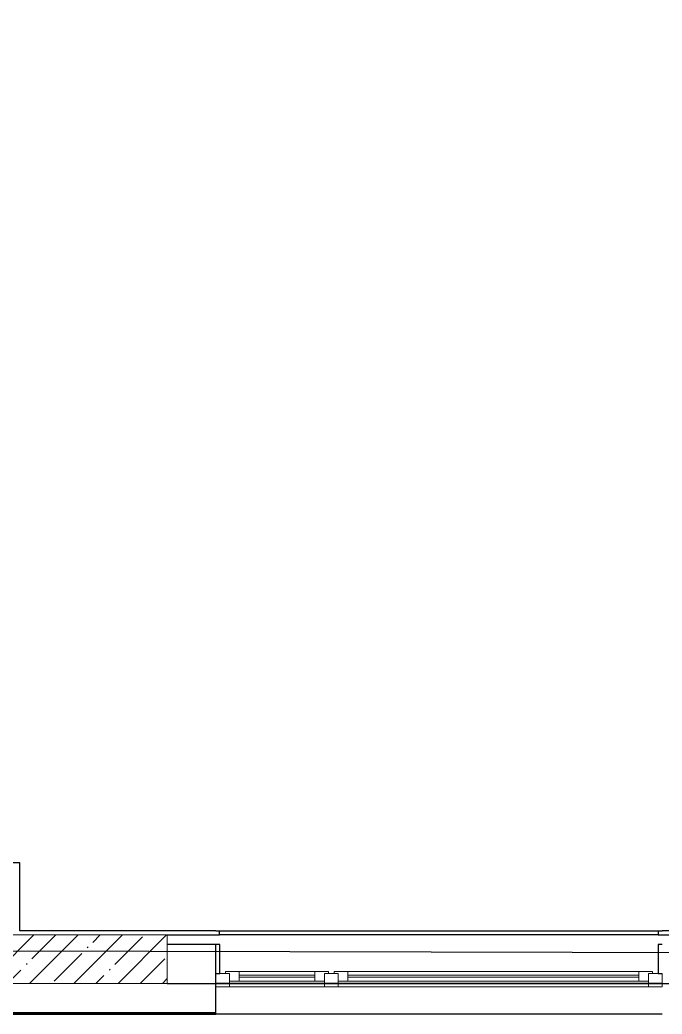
# Model space of a CAD drawing. Header units: millimetres. Extents: x -625 to 415037, y -3642 to 102118.
# Drawn here: x 101935 to 105245, y -394 to 4730 of the extents above; entities that cross this region are included whole.
import ezdxf

# ---------------------------------------------------------------- set-up
doc = ezdxf.new("R2010")
doc.units = ezdxf.units.MM
for name, color, linetype, lineweight in [('A-GLAZ', 7, 'Continuous', 9), ('A-GLAZ-1', 7, 'Continuous', 5), ('S-COLS-1', 7, 'Continuous', 5)]:
    doc.layers.add(name, color=color, linetype=linetype, lineweight=lineweight)

# ---------------------------------------------------------------- blocks, each defined once
blk = doc.blocks.new('120_Окно_СКБ_2Ст_Фрамуга сверху - 120_Окно_СКБ_2Ст_2300х2500_h_ ДОО-19727959-Объем проектирования 1 этажа')
at = {"layer": 'A-GLAZ'}
for p, q in [((-1150, -127), (-1150, -57)), ((-1150, -57), (-1080, -57)), ((-1080, -57), (-1080, -127)), ((520, -87), (-1080, -87)), ((-1080, -87), (-1080, -127)), ((-1030, -137), (-1030, -87)), ((470, -137), (470, -87)), ((520, -127), (520, -57)), ((520, -57), (590, -57)), ((520, -127), (520, -87)), ((590, -57), (590, -127)), ((1080, -87), (590, -87)), ((590, -87), (590, -127)), ((640, -137), (640, -87)), ((1030, -137), (1030, -87)), ((1080, -127), (1080, -57)), ((1080, -57), (1150, -57)), ((1080, -127), (1080, -87)), ((1150, -57), (1150, -127)), ((-1080, -127), (-1150, -127)), ((-1080, -127), (-1100, -127)), ((-1100, -127), (-1100, -137)), ((-1100, -137), (540, -137)), ((540, -137), (-1100, -137)), ((590, -127), (520, -127)), ((540, -127), (520, -127)), ((540, -137), (540, -127)), ((590, -127), (570, -127)), ((570, -127), (570, -137)), ((570, -137), (1100, -137)), ((1100, -137), (570, -137)), ((1150, -127), (1080, -127)), ((1100, -127), (1080, -127)), ((1100, -137), (1100, -127))]:
    blk.add_line(p, q, dxfattribs=at)
at = {"layer": 'A-GLAZ-1'}
for p, q in [((1150, -57), (-1150, -57)), ((-1080, -57), (1080, -57)), ((-1130, -127), (-1100, -127)), ((-1030, -107), (470, -107)), ((470, -117), (-1030, -117)), ((540, -127), (570, -127)), ((540, -127), (570, -127)), ((640, -107), (1030, -107)), ((1030, -117), (640, -117)), ((1100, -127), (1130, -127))]:
    blk.add_line(p, q, dxfattribs=at)
blk = doc.blocks.new('BSC_Колонна _Прямоугольная - 250х900-V84-Объем проектирования 1 этажа')
at = {"layer": 'S-COLS-1'}
h = blk.add_hatch(dxfattribs=at)
h.set_pattern_fill('FP_99', color=256, style=0, pattern_type=2)
h.set_pattern_definition([(45, (-102180, -25), (-114.04925, 114.04925), []), (45, (-102065.95, -25), (-114.04925, 114.04925), [201.613, -40.323, 6.706, -33.617])])
h.paths.add_polyline_path([(450, -125), (450, 125), (-450, 125), (-450, -125)])
for p, q in [((450, 125), (-450, 125)), ((-450, 125), (-450, -125)), ((450, -125), (450, 125)), ((-450, -125), (450, -125))]:
    blk.add_line(p, q, dxfattribs=at)

msp = doc.modelspace()

# ---------------------------------------------------------------- linework, layer by layer
for p, q in [((101935.7, 384.9), (101675.7, 384.9)), ((101935.7, 34.9), (101935.7, 384.9)), ((102944.7, 34.9), (101935.7, 34.9)), ((102694.7, 13.9), (102963, 13.9)), ((102944.7, 33.9), (102944.7, 34.9)), ((102944.7, 34.9), (105244.7, 34.9)), ((102963, 13.9), (102963, 33.9)), ((105224.7, 13.9), (102963, 13.9)), ((105224.7, 33.9), (105224.7, 13.9)), ((105224.7, 13.9), (105594.7, 13.9)), ((105573.7, 34.9), (105244.7, 34.9)), ((105244.7, 34.9), (105244.7, 33.9)), ((102944.7, -36.1), (102694.7, -36.1)), ((102944.7, -386.1), (102944.7, -36.1)), ((102964.7, -36.1), (102944.7, -36.1)), ((102964.7, -184.1), (102964.7, -36.1)), ((102965.7, -36.1), (102964.7, -36.1)), ((102965.7, -184.1), (102965.7, -36.1)), ((105223.7, -36.1), (105223.7, -184.1)), ((105224.7, -36.1), (105223.7, -36.1)), ((105224.7, -36.1), (105224.7, -184.1)), ((105244.7, -36.1), (105224.7, -36.1)), ((102944.7, -184.1), (102964.7, -184.1)), ((102964.7, -184.1), (102965.7, -184.1)), ((105223.7, -184.1), (105224.7, -184.1)), ((105224.7, -184.1), (105244.7, -184.1)), ((102694.7, -236.1), (102944.7, -236.1)), ((102694.7, -236.1), (108094.7, -236.1)), ((105244.7, -236.1), (102944.7, -236.1)), ((100894.7, -386.1), (102944.7, -386.1)), ((100894.7, -389.1), (102944.7, -389.1)), ((100894.7, -394.1), (102944.7, -394.1)), ((102944.7, -394.1), (102944.7, -386.1)), ((105244.7, -394.1), (102944.7, -394.1))]:
    msp.add_line(p, q)
at = {"flags": 128}
msp.add_lwpolyline([(101872.1, -68.7), (105510.1, -77.2), (105510.9, 272.8), (106032.9, 271.6), (106032.1, -78.4), (107110.1, -81), (107111, 289.5), (107111, 292.7), (107116.1, 2491.6), (107116.7, 2724.1), (107110.6, 2724.1), (107111.6, 3120.9), (107117.6, 3120.9), (107117.6, 3125.1), (107122.8, 5322.1), (107116.7, 5322.1), (107117.8, 5788.9), (107123.9, 5788.9), (107129.6, 8231.6), (107131.1, 8882.2), (107131.1, 8883.1), (107125.1, 8883.1), (107128, 10127), (101656.1, 10139.9)], dxfattribs=at)

# ---------------------------------------------------------------- block references
msp.add_blockref('BSC_Колонна _Прямоугольная - 250х900-V84-Объем проектирования 1 этажа', (102244.7, -111.1))
at = {"color": 3, "rotation": 180}
msp.add_blockref('120_Окно_СКБ_2Ст_Фрамуга сверху - 120_Окно_СКБ_2Ст_2300х2500_h_ ДОО-19727959-Объем проектирования 1 этажа', (104094.7, -311.1), dxfattribs=at)

doc.saveas('drawing.dxf')
